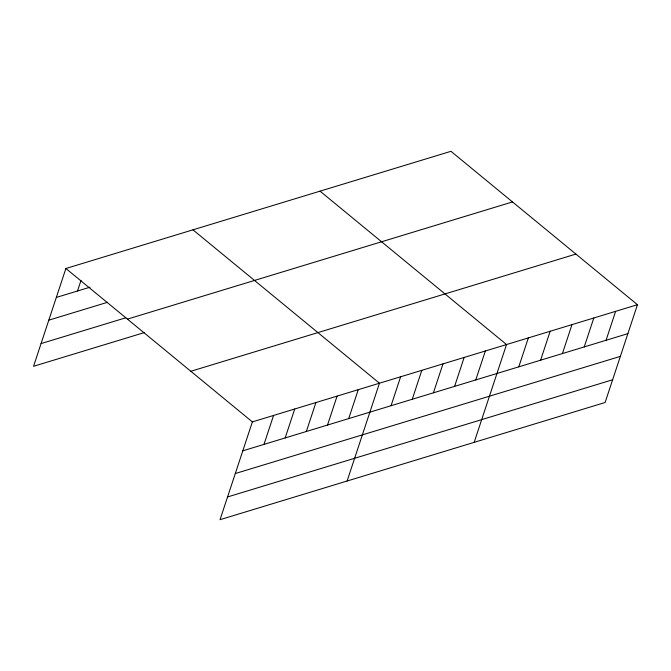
<?xml version="1.0" encoding="UTF-8"?>
<svg xmlns="http://www.w3.org/2000/svg" width="671" height="671" viewBox="0 0 671 671"><rect width="100%" height="100%" fill="white"/><g stroke="black" fill="none" stroke-linecap="round" stroke-linejoin="round"><path stroke-width="1.01" d="M637.45 304.701L252.38 421.891L220.038 519.69L605.108 402.499L637.45 304.701L450.962 151.31L65.892 268.501L33.55 366.299L144.257 332.606M77.501 290.996L81.015 280.386M263.988 444.387L273.558 415.441M285.167 437.937L294.737 409M306.345 431.495L315.915 402.55M327.523 425.045L337.094 396.108M348.702 418.603L358.272 389.658M347.108 481.015L379.45 383.216L192.971 229.826M391.059 405.712L400.629 376.775M412.237 399.27L421.807 370.325M433.416 392.82L442.986 363.883M454.594 386.379L464.164 357.433M475.773 379.929L485.351 350.992M474.179 442.34L506.53 344.542L320.042 191.16M518.775 366.844L528.345 337.907M540.6 360.201L550.17 331.264M562.415 353.567L571.986 324.621M584.24 346.924L593.81 317.979M606.056 340.281L615.626 311.344M56.322 297.438L90.015 287.188M48.807 320.168L107.528 302.294M41.065 343.577L125.779 317.794M127.431 319.119L512.501 201.929M190.841 371.273L575.911 254.083M242.81 450.828L627.88 333.638M235.295 473.55L620.365 356.368M227.553 496.968L612.623 379.778M65.892 268.501L252.38 421.891"/></g></svg>
